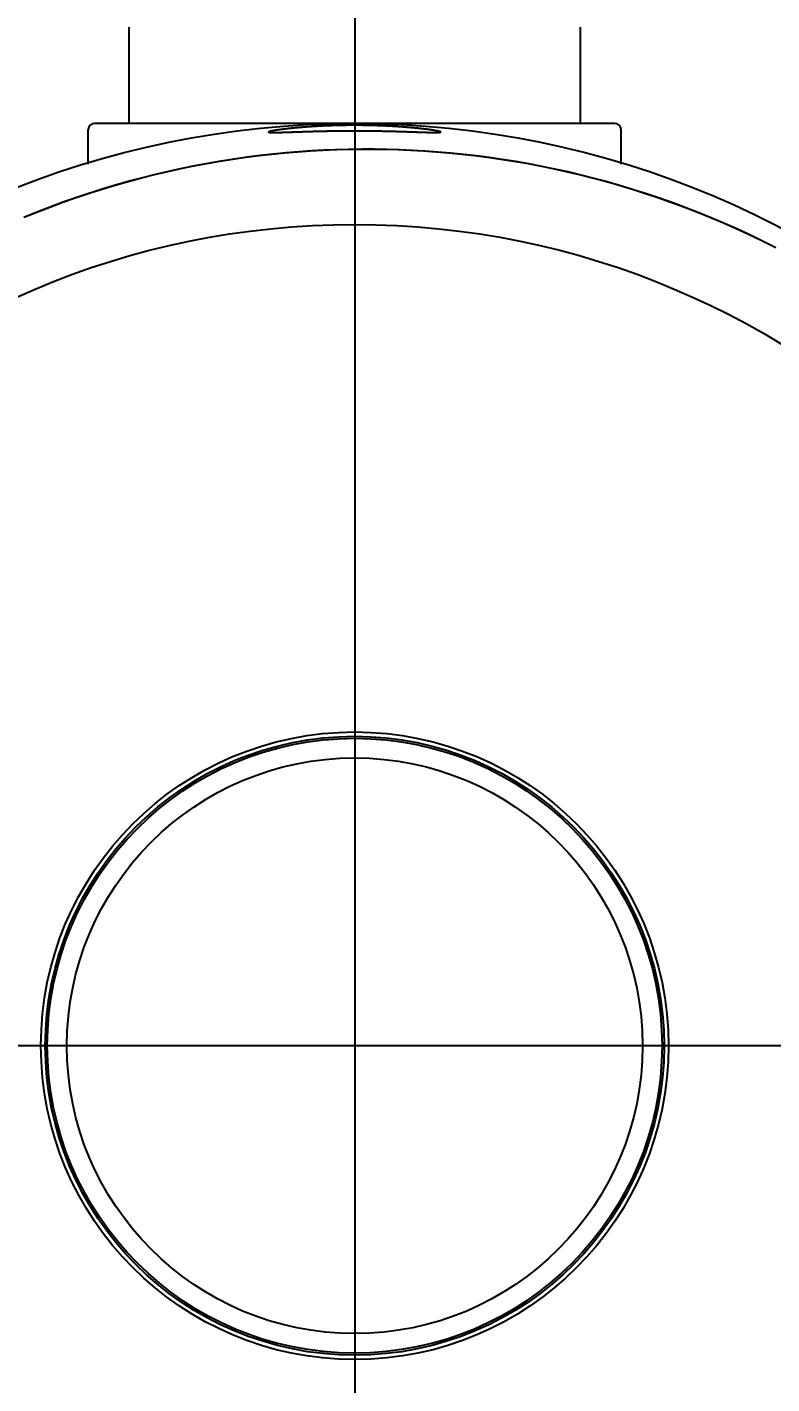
# Model space of a CAD drawing. Header units: millimetres. Extents: x 0 to 3800, y -67 to 2530.
# Drawn here: x 2326.4 to 2363.7, y 1580.2 to 1648.1 of the extents above; entities that cross this region are included whole.
import ezdxf
from ezdxf.lldxf.tags import DXFTag

# ---------------------------------------------------------------- set-up
doc = ezdxf.new("R2010")
doc.units = ezdxf.units.MM
for name, color, linetype in [('내부선 및 부속', 4, 'Continuous'), ('중심선', 1, 'DASHED'), ('치수선', 7, 'Continuous')]:
    doc.layers.add(name, color=color, linetype=linetype)
doc.styles.add('____', font='')
doc.styles.get('____').set_extended_font_data('굴림')
tags = doc.linetypes.add('DASHDOT', pattern=[70, 31, -13, 13, -13]).pattern_tags.tags
tags[10:11] = [DXFTag(74, 4), DXFTag(75, 0), DXFTag(340, '0'), DXFTag(46, 0.0), DXFTag(50, 0.0), DXFTag(44, 0.0), DXFTag(45, 0.0)]
tags[8:9] = [DXFTag(74, 4), DXFTag(75, 0), DXFTag(340, '0'), DXFTag(46, 0.0), DXFTag(50, 0.0), DXFTag(44, 0.0), DXFTag(45, 0.0)]
tags[6:7] = [DXFTag(74, 4), DXFTag(75, 0), DXFTag(340, '0'), DXFTag(46, 0.0), DXFTag(50, 0.0), DXFTag(44, 0.0), DXFTag(45, 0.0)]
tags[4:5] = [DXFTag(74, 4), DXFTag(75, 0), DXFTag(340, '0'), DXFTag(46, 0.0), DXFTag(50, 0.0), DXFTag(44, 0.0), DXFTag(45, 0.0)]
tags = doc.linetypes.add('DASHED', pattern=[25.72, 12.86, -12.86]).pattern_tags.tags
tags[6:7] = [DXFTag(74, 4), DXFTag(75, 0), DXFTag(340, '0'), DXFTag(46, 0.0), DXFTag(50, 0.0), DXFTag(44, 0.0), DXFTag(45, 0.0)]
tags[4:5] = [DXFTag(74, 4), DXFTag(75, 0), DXFTag(340, '0'), DXFTag(46, 0.0), DXFTag(50, 0.0), DXFTag(44, 0.0), DXFTag(45, 0.0)]
doc.dimstyles.new('MSADIM', dxfattribs={"dimtxt": 33, "dimasz": 17, "dimexe": 10, "dimexo": 7.5, "dimgap": 10, "dimtad": 0, "dimtih": 1, "dimtoh": 1, "dimdec": 0, "dimzin": 1, "dimdsep": 46, "dimtxsty": '____', "dimcen": 11.25, "dimadec": 0, "dimazin": 0, "dimtfac": 1, "dimtdec": 0, "dimtix": 1, "dimtmove": 0, "dimatfit": 3, "dimfxl": 1, "dimtolj": 1, "dimtzin": 1, "dimarcsym": 0})

# ---------------------------------------------------------------- blocks, each defined once
blk = doc.blocks.new('*D16')
at = {"layer": '치수선', "color": 0, "linetype": 'Continuous', "lineweight": -2, "transparency": 16777216}
for p, q in [((2247.801, 1789.629), (2247.801, 1877.568)), ((2927.801, 1604.629), (2927.801, 1877.568)), ((2264.801, 1867.568), (2550.521, 1867.568)), ((2910.801, 1867.568), (2625.082, 1867.568))]:
    blk.add_line(p, q, dxfattribs=at)
at = {"layer": '치수선', "color": 0, "linetype": 'Continuous', "transparency": 16777216}
for points in [[(2264.801, 1870.401), (2264.801, 1864.734), (2247.801, 1867.568)], [(2910.801, 1870.401), (2910.801, 1864.734), (2927.801, 1867.568)]]:
    blk.add_solid(points, dxfattribs=at)
at = {"layer": '치수선', "color": 0, "linetype": 'Continuous', "transparency": 16777216, "insert": (2587.801, 1867.568), "char_height": 25, "attachment_point": 5, "style": '____'}
blk.add_mtext('\\A1;680', dxfattribs=at)

msp = doc.modelspace()

# ---------------------------------------------------------------- linework, layer by layer
at = {"layer": '내부선 및 부속', "linetype": 'Continuous'}
for p, q in [((2331.509, 1643.324), (2331.509, 1648.149)), ((2354.093, 1648.149), (2354.093, 1643.324)), ((2355.838, 1643.324), (2329.764, 1643.324)), ((2329.456, 1641.278), (2329.456, 1643.016)), ((2356.146, 1641.278), (2356.146, 1643.016))]:
    msp.add_line(p, q, dxfattribs=at)
at = {"layer": '내부선 및 부속', "linetype": 'Continuous', "flags": 128}
for points in [[(2342.801, 1643.233), (2342.793, 1643.233), (2342.784, 1643.233), (2342.776, 1643.233), (2342.767, 1643.233), (2342.759, 1643.233), (2342.75, 1643.233), (2342.742, 1643.233), (2342.733, 1643.233), (2342.725, 1643.233), (2342.716, 1643.233), (2342.708, 1643.233), (2342.699, 1643.233), (2342.691, 1643.233), (2342.682, 1643.233), (2342.674, 1643.233), (2342.665, 1643.233), (2342.657, 1643.233), (2342.648, 1643.233), (2342.64, 1643.233), (2342.631, 1643.233), (2342.623, 1643.233), (2342.614, 1643.233), (2342.606, 1643.233), (2342.597, 1643.232), (2342.589, 1643.232), (2342.58, 1643.232), (2342.572, 1643.232), (2342.563, 1643.232), (2342.555, 1643.232), (2342.546, 1643.232), (2342.538, 1643.232), (2342.53, 1643.232), (2342.521, 1643.232), (2342.513, 1643.232), (2342.504, 1643.232), (2342.496, 1643.232), (2342.487, 1643.232), (2342.479, 1643.232), (2342.47, 1643.231), (2342.462, 1643.231), (2342.453, 1643.231), (2342.445, 1643.231), (2342.436, 1643.231), (2342.428, 1643.231), (2342.419, 1643.231), (2342.411, 1643.231), (2342.402, 1643.231), (2342.394, 1643.231), (2342.385, 1643.231), (2342.377, 1643.23), (2342.368, 1643.23), (2342.36, 1643.23), (2342.351, 1643.23), (2342.343, 1643.23), (2342.334, 1643.23), (2342.326, 1643.23), (2342.317, 1643.23), (2342.309, 1643.23), (2342.3, 1643.229), (2342.292, 1643.229), (2342.283, 1643.229), (2342.275, 1643.229), (2342.266, 1643.229), (2342.258, 1643.229), (2342.249, 1643.229), (2342.241, 1643.229), (2342.233, 1643.228), (2342.224, 1643.228), (2342.216, 1643.228), (2342.207, 1643.228), (2342.199, 1643.228), (2342.19, 1643.228), (2342.182, 1643.227), (2342.173, 1643.227), (2342.165, 1643.227), (2342.156, 1643.227), (2342.148, 1643.227), (2342.139, 1643.227), (2342.131, 1643.227), (2342.122, 1643.226), (2342.114, 1643.226), (2342.105, 1643.226), (2342.097, 1643.226), (2342.088, 1643.226), (2342.08, 1643.225), (2342.071, 1643.225), (2342.063, 1643.225), (2342.054, 1643.225), (2342.046, 1643.225), (2342.037, 1643.225), (2342.029, 1643.224), (2342.02, 1643.224), (2342.012, 1643.224), (2342.003, 1643.224), (2341.995, 1643.224), (2341.986, 1643.223), (2341.978, 1643.223), (2341.969, 1643.223), (2341.961, 1643.223), (2341.953, 1643.223), (2341.953, 1643.223), (2341.944, 1643.222), (2341.936, 1643.222), (2341.927, 1643.222), (2341.919, 1643.222), (2341.91, 1643.222), (2341.902, 1643.221), (2341.893, 1643.221), (2341.885, 1643.221), (2341.876, 1643.221), (2341.868, 1643.22), (2341.859, 1643.22), (2341.851, 1643.22), (2341.842, 1643.22), (2341.834, 1643.219), (2341.825, 1643.219), (2341.817, 1643.219), (2341.808, 1643.219), (2341.8, 1643.218), (2341.791, 1643.218), (2341.783, 1643.218), (2341.774, 1643.218), (2341.766, 1643.217), (2341.757, 1643.217), (2341.749, 1643.217), (2341.74, 1643.217), (2341.732, 1643.216), (2341.723, 1643.216), (2341.715, 1643.216), (2341.707, 1643.216), (2341.698, 1643.215), (2341.69, 1643.215), (2341.681, 1643.215), (2341.673, 1643.214), (2341.664, 1643.214), (2341.656, 1643.214), (2341.647, 1643.214), (2341.639, 1643.213), (2341.63, 1643.213), (2341.622, 1643.213), (2341.613, 1643.212), (2341.605, 1643.212), (2341.596, 1643.212), (2341.588, 1643.212), (2341.579, 1643.211), (2341.571, 1643.211), (2341.562, 1643.211), (2341.554, 1643.21), (2341.545, 1643.21), (2341.537, 1643.21), (2341.528, 1643.209), (2341.52, 1643.209), (2341.511, 1643.209), (2341.503, 1643.208), (2341.495, 1643.208), (2341.486, 1643.208), (2341.478, 1643.207), (2341.469, 1643.207), (2341.461, 1643.207), (2341.452, 1643.206), (2341.444, 1643.206), (2341.435, 1643.206), (2341.427, 1643.205), (2341.418, 1643.205), (2341.41, 1643.205), (2341.401, 1643.204), (2341.393, 1643.204), (2341.384, 1643.204), (2341.376, 1643.203), (2341.367, 1643.203), (2341.359, 1643.203), (2341.35, 1643.202), (2341.342, 1643.202), (2341.333, 1643.202), (2341.325, 1643.201), (2341.316, 1643.201), (2341.308, 1643.2), (2341.299, 1643.2), (2341.291, 1643.2), (2341.283, 1643.199), (2341.274, 1643.199), (2341.266, 1643.199), (2341.257, 1643.198), (2341.249, 1643.198), (2341.24, 1643.197), (2341.232, 1643.197), (2341.223, 1643.197), (2341.215, 1643.196), (2341.206, 1643.196), (2341.198, 1643.195), (2341.189, 1643.195), (2341.181, 1643.195), (2341.172, 1643.194), (2341.164, 1643.194), (2341.155, 1643.193), (2341.147, 1643.193), (2341.138, 1643.193), (2341.13, 1643.192), (2341.121, 1643.192), (2341.113, 1643.191), (2341.105, 1643.191), (2341.105, 1643.191), (2341.096, 1643.19), (2341.088, 1643.19), (2341.079, 1643.19), (2341.071, 1643.189), (2341.062, 1643.189), (2341.054, 1643.188), (2341.045, 1643.188), (2341.037, 1643.187), (2341.028, 1643.187), (2341.02, 1643.186), (2341.011, 1643.186), (2341.003, 1643.186), (2340.994, 1643.185), (2340.986, 1643.185), (2340.977, 1643.184), (2340.969, 1643.184), (2340.96, 1643.183), (2340.952, 1643.183), (2340.944, 1643.182), (2340.935, 1643.182), (2340.927, 1643.181), (2340.918, 1643.181), (2340.91, 1643.18), (2340.901, 1643.18), (2340.893, 1643.179), (2340.884, 1643.179), (2340.876, 1643.178), (2340.867, 1643.178), (2340.859, 1643.177), (2340.85, 1643.177), (2340.842, 1643.177), (2340.833, 1643.176), (2340.825, 1643.176), (2340.816, 1643.175), (2340.808, 1643.174), (2340.799, 1643.174), (2340.791, 1643.173), (2340.783, 1643.173), (2340.774, 1643.172), (2340.766, 1643.172), (2340.757, 1643.171), (2340.749, 1643.171), (2340.74, 1643.17), (2340.732, 1643.17), (2340.723, 1643.169), (2340.715, 1643.169), (2340.706, 1643.168), (2340.698, 1643.168), (2340.689, 1643.167), (2340.681, 1643.167), (2340.672, 1643.166), (2340.664, 1643.166), (2340.655, 1643.165), (2340.647, 1643.164), (2340.639, 1643.164), (2340.63, 1643.163), (2340.622, 1643.163), (2340.613, 1643.162), (2340.605, 1643.162), (2340.596, 1643.161), (2340.588, 1643.161), (2340.579, 1643.16), (2340.571, 1643.159), (2340.562, 1643.159), (2340.554, 1643.158), (2340.545, 1643.158), (2340.537, 1643.157), (2340.528, 1643.156), (2340.52, 1643.156), (2340.512, 1643.155), (2340.503, 1643.155), (2340.495, 1643.154), (2340.486, 1643.154), (2340.478, 1643.153), (2340.469, 1643.152), (2340.461, 1643.152), (2340.452, 1643.151), (2340.444, 1643.151), (2340.435, 1643.15), (2340.427, 1643.149), (2340.418, 1643.149), (2340.41, 1643.148), (2340.402, 1643.147), (2340.393, 1643.147), (2340.385, 1643.146), (2340.376, 1643.146), (2340.368, 1643.145), (2340.359, 1643.144), (2340.351, 1643.144), (2340.342, 1643.143), (2340.334, 1643.142), (2340.325, 1643.142), (2340.317, 1643.141), (2340.308, 1643.14), (2340.3, 1643.14), (2340.292, 1643.139), (2340.283, 1643.139), (2340.275, 1643.138), (2340.266, 1643.137), (2340.258, 1643.137), (2340.258, 1643.137), (2340.249, 1643.136), (2340.241, 1643.135), (2340.232, 1643.135), (2340.224, 1643.134), (2340.215, 1643.133), (2340.207, 1643.133), (2340.198, 1643.132), (2340.19, 1643.131), (2340.182, 1643.13), (2340.173, 1643.13), (2340.165, 1643.129), (2340.156, 1643.128), (2340.148, 1643.128), (2340.139, 1643.127), (2340.131, 1643.126), (2340.122, 1643.126), (2340.114, 1643.125), (2340.105, 1643.124), (2340.097, 1643.123), (2340.088, 1643.123), (2340.08, 1643.122), (2340.072, 1643.121), (2340.063, 1643.121), (2340.055, 1643.12), (2340.046, 1643.119), (2340.038, 1643.118), (2340.029, 1643.118), (2340.021, 1643.117), (2340.012, 1643.116), (2340.004, 1643.115), (2339.995, 1643.115), (2339.987, 1643.114), (2339.979, 1643.113), (2339.97, 1643.112), (2339.962, 1643.112), (2339.953, 1643.111), (2339.945, 1643.11), (2339.936, 1643.109), (2339.928, 1643.109), (2339.919, 1643.108), (2339.911, 1643.107), (2339.903, 1643.106), (2339.894, 1643.106), (2339.886, 1643.105), (2339.877, 1643.104), (2339.869, 1643.103), (2339.86, 1643.102), (2339.852, 1643.102), (2339.843, 1643.101), (2339.835, 1643.1), (2339.826, 1643.099), (2339.818, 1643.098), (2339.81, 1643.098), (2339.801, 1643.097), (2339.793, 1643.096), (2339.784, 1643.095), (2339.776, 1643.094), (2339.767, 1643.094), (2339.759, 1643.093), (2339.75, 1643.092), (2339.742, 1643.091), (2339.734, 1643.09), (2339.725, 1643.089), (2339.717, 1643.089), (2339.708, 1643.088), (2339.7, 1643.087), (2339.691, 1643.086), (2339.683, 1643.085), (2339.674, 1643.084), (2339.666, 1643.083), (2339.658, 1643.083), (2339.649, 1643.082), (2339.641, 1643.081), (2339.632, 1643.08), (2339.624, 1643.079), (2339.615, 1643.078), (2339.607, 1643.077), (2339.598, 1643.076), (2339.59, 1643.076), (2339.582, 1643.075), (2339.573, 1643.074), (2339.565, 1643.073), (2339.556, 1643.072), (2339.548, 1643.071), (2339.539, 1643.07), (2339.531, 1643.069), (2339.523, 1643.068), (2339.514, 1643.067), (2339.506, 1643.067), (2339.497, 1643.066), (2339.489, 1643.065), (2339.48, 1643.064), (2339.472, 1643.063), (2339.463, 1643.062), (2339.455, 1643.061), (2339.447, 1643.06), (2339.438, 1643.059), (2339.43, 1643.058), (2339.421, 1643.057), (2339.413, 1643.056), (2339.413, 1643.056), (2339.404, 1643.055), (2339.396, 1643.054), (2339.388, 1643.053), (2339.379, 1643.052), (2339.371, 1643.051), (2339.362, 1643.05), (2339.354, 1643.049), (2339.345, 1643.048), (2339.337, 1643.047), (2339.329, 1643.046), (2339.32, 1643.045), (2339.312, 1643.044), (2339.303, 1643.043), (2339.295, 1643.042), (2339.286, 1643.041), (2339.278, 1643.04), (2339.27, 1643.039), (2339.261, 1643.038), (2339.253, 1643.037), (2339.244, 1643.036), (2339.236, 1643.035), (2339.228, 1643.034), (2339.219, 1643.033), (2339.211, 1643.032), (2339.202, 1643.031), (2339.194, 1643.03), (2339.185, 1643.029), (2339.177, 1643.028), (2339.169, 1643.027), (2339.16, 1643.026), (2339.152, 1643.024), (2339.143, 1643.023), (2339.135, 1643.022), (2339.127, 1643.021), (2339.118, 1643.02), (2339.11, 1643.019), (2339.101, 1643.018), (2339.093, 1643.017), (2339.084, 1643.016), (2339.076, 1643.014), (2339.068, 1643.013), (2339.059, 1643.012), (2339.051, 1643.011), (2339.042, 1643.01), (2339.034, 1643.009), (2339.026, 1643.007), (2339.017, 1643.006), (2339.009, 1643.005), (2339, 1643.004), (2338.992, 1643.003), (2338.984, 1643.001), (2338.975, 1643), (2338.967, 1642.999), (2338.958, 1642.998), (2338.95, 1642.997), (2338.942, 1642.995), (2338.933, 1642.994), (2338.925, 1642.993), (2338.916, 1642.992), (2338.908, 1642.99), (2338.9, 1642.989), (2338.891, 1642.988), (2338.883, 1642.986), (2338.875, 1642.985), (2338.866, 1642.984), (2338.858, 1642.983), (2338.849, 1642.981), (2338.841, 1642.98), (2338.833, 1642.979), (2338.824, 1642.977), (2338.816, 1642.976), (2338.807, 1642.974), (2338.799, 1642.973), (2338.791, 1642.972), (2338.782, 1642.97), (2338.774, 1642.969), (2338.766, 1642.967), (2338.757, 1642.966), (2338.749, 1642.964), (2338.74, 1642.963), (2338.732, 1642.961), (2338.724, 1642.96), (2338.715, 1642.958), (2338.707, 1642.957), (2338.699, 1642.955), (2338.69, 1642.954), (2338.682, 1642.952), (2338.674, 1642.951), (2338.665, 1642.949), (2338.657, 1642.947), (2338.649, 1642.946), (2338.641, 1642.944), (2338.632, 1642.942), (2338.624, 1642.94), (2338.616, 1642.939), (2338.608, 1642.937), (2338.599, 1642.935), (2338.591, 1642.933), (2338.583, 1642.931), (2338.574, 1642.929), (2338.574, 1642.929), (2338.566, 1642.927), (2338.558, 1642.925), (2338.549, 1642.922), (2338.541, 1642.92), (2338.533, 1642.917), (2338.525, 1642.915), (2338.517, 1642.912), (2338.509, 1642.909), (2338.502, 1642.906), (2338.494, 1642.901), (2338.49, 1642.894), (2338.49, 1642.894)], [(2347.113, 1642.894), (2347.108, 1642.901), (2347.1, 1642.906), (2347.093, 1642.909), (2347.085, 1642.912), (2347.077, 1642.915), (2347.069, 1642.917), (2347.061, 1642.92), (2347.053, 1642.922), (2347.044, 1642.925), (2347.036, 1642.927), (2347.028, 1642.929), (2347.019, 1642.931), (2347.011, 1642.933), (2347.003, 1642.935), (2346.995, 1642.937), (2346.986, 1642.939), (2346.978, 1642.94), (2346.97, 1642.942), (2346.961, 1642.944), (2346.953, 1642.946), (2346.945, 1642.947), (2346.937, 1642.949), (2346.928, 1642.951), (2346.92, 1642.952), (2346.912, 1642.954), (2346.903, 1642.955), (2346.895, 1642.957), (2346.887, 1642.958), (2346.878, 1642.96), (2346.87, 1642.961), (2346.862, 1642.963), (2346.853, 1642.964), (2346.845, 1642.966), (2346.837, 1642.967), (2346.828, 1642.969), (2346.82, 1642.97), (2346.811, 1642.972), (2346.803, 1642.973), (2346.795, 1642.974), (2346.786, 1642.976), (2346.778, 1642.977), (2346.77, 1642.979), (2346.761, 1642.98), (2346.753, 1642.981), (2346.744, 1642.983), (2346.736, 1642.984), (2346.728, 1642.985), (2346.719, 1642.986), (2346.711, 1642.988), (2346.702, 1642.989), (2346.694, 1642.99), (2346.686, 1642.992), (2346.677, 1642.993), (2346.669, 1642.994), (2346.66, 1642.995), (2346.652, 1642.997), (2346.644, 1642.998), (2346.635, 1642.999), (2346.627, 1643), (2346.619, 1643.001), (2346.61, 1643.003), (2346.602, 1643.004), (2346.593, 1643.005), (2346.585, 1643.006), (2346.577, 1643.007), (2346.568, 1643.009), (2346.56, 1643.01), (2346.551, 1643.011), (2346.543, 1643.012), (2346.534, 1643.013), (2346.526, 1643.014), (2346.518, 1643.016), (2346.509, 1643.017), (2346.501, 1643.018), (2346.492, 1643.019), (2346.484, 1643.02), (2346.476, 1643.021), (2346.467, 1643.022), (2346.459, 1643.023), (2346.45, 1643.024), (2346.442, 1643.026), (2346.434, 1643.027), (2346.425, 1643.028), (2346.417, 1643.029), (2346.408, 1643.03), (2346.4, 1643.031), (2346.391, 1643.032), (2346.383, 1643.033), (2346.375, 1643.034), (2346.366, 1643.035), (2346.358, 1643.036), (2346.349, 1643.037), (2346.341, 1643.038), (2346.332, 1643.039), (2346.324, 1643.04), (2346.316, 1643.041), (2346.307, 1643.042), (2346.299, 1643.043), (2346.29, 1643.044), (2346.282, 1643.045), (2346.282, 1643.045), (2346.273, 1643.046), (2346.265, 1643.047), (2346.257, 1643.048), (2346.248, 1643.049), (2346.24, 1643.05), (2346.231, 1643.051), (2346.223, 1643.052), (2346.215, 1643.053), (2346.206, 1643.054), (2346.198, 1643.055), (2346.189, 1643.056), (2346.181, 1643.057), (2346.172, 1643.058), (2346.164, 1643.059), (2346.155, 1643.06), (2346.147, 1643.061), (2346.139, 1643.062), (2346.13, 1643.063), (2346.122, 1643.064), (2346.113, 1643.065), (2346.105, 1643.066), (2346.096, 1643.067), (2346.088, 1643.067), (2346.08, 1643.068), (2346.071, 1643.069), (2346.063, 1643.07), (2346.054, 1643.071), (2346.046, 1643.072), (2346.037, 1643.073), (2346.029, 1643.074), (2346.021, 1643.075), (2346.012, 1643.076), (2346.004, 1643.076), (2345.995, 1643.077), (2345.987, 1643.078), (2345.978, 1643.079), (2345.97, 1643.08), (2345.961, 1643.081), (2345.953, 1643.082), (2345.945, 1643.083), (2345.936, 1643.083), (2345.928, 1643.084), (2345.919, 1643.085), (2345.911, 1643.086), (2345.902, 1643.087), (2345.894, 1643.088), (2345.885, 1643.089), (2345.877, 1643.089), (2345.869, 1643.09), (2345.86, 1643.091), (2345.852, 1643.092), (2345.843, 1643.093), (2345.835, 1643.094), (2345.826, 1643.094), (2345.818, 1643.095), (2345.809, 1643.096), (2345.801, 1643.097), (2345.793, 1643.098), (2345.784, 1643.098), (2345.776, 1643.099), (2345.767, 1643.1), (2345.759, 1643.101), (2345.75, 1643.102), (2345.742, 1643.102), (2345.733, 1643.103), (2345.725, 1643.104), (2345.716, 1643.105), (2345.708, 1643.106), (2345.7, 1643.106), (2345.691, 1643.107), (2345.683, 1643.108), (2345.674, 1643.109), (2345.666, 1643.109), (2345.657, 1643.11), (2345.649, 1643.111), (2345.64, 1643.112), (2345.632, 1643.112), (2345.624, 1643.113), (2345.615, 1643.114), (2345.607, 1643.115), (2345.598, 1643.115), (2345.59, 1643.116), (2345.581, 1643.117), (2345.573, 1643.118), (2345.564, 1643.118), (2345.556, 1643.119), (2345.547, 1643.12), (2345.539, 1643.121), (2345.531, 1643.121), (2345.522, 1643.122), (2345.514, 1643.123), (2345.505, 1643.123), (2345.497, 1643.124), (2345.488, 1643.125), (2345.48, 1643.126), (2345.471, 1643.126), (2345.463, 1643.127), (2345.454, 1643.128), (2345.446, 1643.128), (2345.438, 1643.129), (2345.438, 1643.129), (2345.429, 1643.13), (2345.421, 1643.13), (2345.412, 1643.131), (2345.404, 1643.132), (2345.395, 1643.133), (2345.387, 1643.133), (2345.378, 1643.134), (2345.37, 1643.135), (2345.361, 1643.135), (2345.353, 1643.136), (2345.344, 1643.137), (2345.336, 1643.137), (2345.328, 1643.138), (2345.319, 1643.139), (2345.311, 1643.139), (2345.302, 1643.14), (2345.294, 1643.14), (2345.285, 1643.141), (2345.277, 1643.142), (2345.268, 1643.142), (2345.26, 1643.143), (2345.251, 1643.144), (2345.243, 1643.144), (2345.234, 1643.145), (2345.226, 1643.146), (2345.218, 1643.146), (2345.209, 1643.147), (2345.201, 1643.147), (2345.192, 1643.148), (2345.184, 1643.149), (2345.175, 1643.149), (2345.167, 1643.15), (2345.158, 1643.151), (2345.15, 1643.151), (2345.141, 1643.152), (2345.133, 1643.152), (2345.124, 1643.153), (2345.116, 1643.154), (2345.107, 1643.154), (2345.099, 1643.155), (2345.091, 1643.155), (2345.082, 1643.156), (2345.074, 1643.157), (2345.065, 1643.157), (2345.057, 1643.158), (2345.048, 1643.158), (2345.04, 1643.159), (2345.031, 1643.159), (2345.023, 1643.16), (2345.014, 1643.161), (2345.006, 1643.161), (2344.997, 1643.162), (2344.989, 1643.162), (2344.98, 1643.163), (2344.972, 1643.163), (2344.964, 1643.164), (2344.955, 1643.164), (2344.947, 1643.165), (2344.938, 1643.166), (2344.93, 1643.166), (2344.921, 1643.167), (2344.913, 1643.167), (2344.904, 1643.168), (2344.896, 1643.168), (2344.887, 1643.169), (2344.879, 1643.169), (2344.87, 1643.17), (2344.862, 1643.17), (2344.853, 1643.171), (2344.845, 1643.171), (2344.837, 1643.172), (2344.828, 1643.172), (2344.82, 1643.173), (2344.811, 1643.173), (2344.803, 1643.174), (2344.794, 1643.174), (2344.786, 1643.175), (2344.777, 1643.176), (2344.769, 1643.176), (2344.76, 1643.177), (2344.752, 1643.177), (2344.743, 1643.177), (2344.735, 1643.178), (2344.726, 1643.178), (2344.718, 1643.179), (2344.709, 1643.179), (2344.701, 1643.18), (2344.693, 1643.18), (2344.684, 1643.181), (2344.676, 1643.181), (2344.667, 1643.182), (2344.659, 1643.182), (2344.65, 1643.183), (2344.642, 1643.183), (2344.633, 1643.184), (2344.625, 1643.184), (2344.616, 1643.185), (2344.608, 1643.185), (2344.599, 1643.186), (2344.591, 1643.186), (2344.591, 1643.186), (2344.582, 1643.186), (2344.574, 1643.187), (2344.565, 1643.187), (2344.557, 1643.188), (2344.548, 1643.188), (2344.54, 1643.189), (2344.532, 1643.189), (2344.523, 1643.19), (2344.515, 1643.19), (2344.506, 1643.19), (2344.498, 1643.191), (2344.489, 1643.191), (2344.481, 1643.192), (2344.472, 1643.192), (2344.464, 1643.193), (2344.455, 1643.193), (2344.447, 1643.193), (2344.438, 1643.194), (2344.43, 1643.194), (2344.421, 1643.195), (2344.413, 1643.195), (2344.404, 1643.195), (2344.396, 1643.196), (2344.387, 1643.196), (2344.379, 1643.197), (2344.37, 1643.197), (2344.362, 1643.197), (2344.354, 1643.198), (2344.345, 1643.198), (2344.337, 1643.199), (2344.328, 1643.199), (2344.32, 1643.199), (2344.311, 1643.2), (2344.303, 1643.2), (2344.294, 1643.2), (2344.286, 1643.201), (2344.277, 1643.201), (2344.269, 1643.202), (2344.26, 1643.202), (2344.252, 1643.202), (2344.243, 1643.203), (2344.235, 1643.203), (2344.226, 1643.203), (2344.218, 1643.204), (2344.209, 1643.204), (2344.201, 1643.204), (2344.192, 1643.205), (2344.184, 1643.205), (2344.175, 1643.205), (2344.167, 1643.206), (2344.159, 1643.206), (2344.15, 1643.206), (2344.142, 1643.207), (2344.133, 1643.207), (2344.125, 1643.207), (2344.116, 1643.208), (2344.108, 1643.208), (2344.099, 1643.208), (2344.091, 1643.209), (2344.082, 1643.209), (2344.074, 1643.209), (2344.065, 1643.21), (2344.057, 1643.21), (2344.048, 1643.21), (2344.04, 1643.211), (2344.031, 1643.211), (2344.023, 1643.211), (2344.014, 1643.212), (2344.006, 1643.212), (2343.997, 1643.212), (2343.989, 1643.212), (2343.98, 1643.213), (2343.972, 1643.213), (2343.963, 1643.213), (2343.955, 1643.214), (2343.946, 1643.214), (2343.938, 1643.214), (2343.93, 1643.214), (2343.921, 1643.215), (2343.913, 1643.215), (2343.904, 1643.215), (2343.896, 1643.216), (2343.887, 1643.216), (2343.879, 1643.216), (2343.87, 1643.216), (2343.862, 1643.217), (2343.853, 1643.217), (2343.845, 1643.217), (2343.836, 1643.217), (2343.828, 1643.218), (2343.819, 1643.218), (2343.811, 1643.218), (2343.802, 1643.218), (2343.794, 1643.219), (2343.785, 1643.219), (2343.777, 1643.219), (2343.768, 1643.219), (2343.76, 1643.22), (2343.751, 1643.22), (2343.743, 1643.22), (2343.743, 1643.22), (2343.734, 1643.22), (2343.726, 1643.221), (2343.717, 1643.221), (2343.709, 1643.221), (2343.701, 1643.221), (2343.692, 1643.222), (2343.684, 1643.222), (2343.675, 1643.222), (2343.667, 1643.222), (2343.658, 1643.222), (2343.65, 1643.223), (2343.641, 1643.223), (2343.633, 1643.223), (2343.624, 1643.223), (2343.616, 1643.223), (2343.607, 1643.224), (2343.599, 1643.224), (2343.59, 1643.224), (2343.582, 1643.224), (2343.573, 1643.224), (2343.565, 1643.225), (2343.556, 1643.225), (2343.548, 1643.225), (2343.539, 1643.225), (2343.531, 1643.225), (2343.522, 1643.225), (2343.514, 1643.226), (2343.505, 1643.226), (2343.497, 1643.226), (2343.488, 1643.226), (2343.48, 1643.226), (2343.471, 1643.227), (2343.463, 1643.227), (2343.454, 1643.227), (2343.446, 1643.227), (2343.437, 1643.227), (2343.429, 1643.227), (2343.421, 1643.227), (2343.412, 1643.228), (2343.404, 1643.228), (2343.395, 1643.228), (2343.387, 1643.228), (2343.378, 1643.228), (2343.37, 1643.228), (2343.361, 1643.229), (2343.353, 1643.229), (2343.344, 1643.229), (2343.336, 1643.229), (2343.327, 1643.229), (2343.319, 1643.229), (2343.31, 1643.229), (2343.302, 1643.229), (2343.293, 1643.23), (2343.285, 1643.23), (2343.276, 1643.23), (2343.268, 1643.23), (2343.259, 1643.23), (2343.251, 1643.23), (2343.242, 1643.23), (2343.234, 1643.23), (2343.225, 1643.23), (2343.217, 1643.231), (2343.208, 1643.231), (2343.2, 1643.231), (2343.191, 1643.231), (2343.183, 1643.231), (2343.174, 1643.231), (2343.166, 1643.231), (2343.157, 1643.231), (2343.149, 1643.231), (2343.141, 1643.231), (2343.132, 1643.231), (2343.124, 1643.232), (2343.115, 1643.232), (2343.107, 1643.232), (2343.098, 1643.232), (2343.09, 1643.232), (2343.081, 1643.232), (2343.073, 1643.232), (2343.064, 1643.232), (2343.056, 1643.232), (2343.047, 1643.232), (2343.039, 1643.232), (2343.03, 1643.232), (2343.022, 1643.232), (2343.013, 1643.232), (2343.005, 1643.232), (2342.996, 1643.233), (2342.988, 1643.233), (2342.979, 1643.233), (2342.971, 1643.233), (2342.962, 1643.233), (2342.954, 1643.233), (2342.945, 1643.233), (2342.937, 1643.233), (2342.928, 1643.233), (2342.92, 1643.233), (2342.911, 1643.233), (2342.903, 1643.233), (2342.894, 1643.233), (2342.894, 1643.233), (2342.886, 1643.233), (2342.877, 1643.233), (2342.869, 1643.233), (2342.86, 1643.233), (2342.852, 1643.233), (2342.843, 1643.233), (2342.835, 1643.233), (2342.827, 1643.233), (2342.818, 1643.233), (2342.81, 1643.233), (2342.801, 1643.233), (2342.801, 1643.233)], [(2338.49, 1642.894), (2338.495, 1642.888), (2338.503, 1642.884), (2338.511, 1642.882), (2338.519, 1642.881), (2338.528, 1642.88), (2338.536, 1642.878), (2338.544, 1642.877), (2338.553, 1642.877), (2338.561, 1642.876), (2338.57, 1642.875), (2338.578, 1642.875), (2338.587, 1642.874), (2338.595, 1642.874), (2338.604, 1642.873), (2338.612, 1642.873), (2338.621, 1642.873), (2338.629, 1642.872), (2338.638, 1642.872), (2338.646, 1642.872), (2338.654, 1642.872), (2338.663, 1642.871), (2338.671, 1642.871), (2338.68, 1642.871), (2338.688, 1642.871), (2338.696, 1642.871), (2338.705, 1642.871), (2338.713, 1642.871), (2338.722, 1642.871), (2338.73, 1642.871), (2338.739, 1642.871), (2338.747, 1642.871), (2338.756, 1642.871), (2338.764, 1642.871), (2338.772, 1642.871), (2338.781, 1642.871), (2338.789, 1642.871), (2338.798, 1642.871), (2338.806, 1642.871), (2338.815, 1642.871), (2338.823, 1642.871), (2338.832, 1642.871), (2338.84, 1642.872), (2338.849, 1642.872), (2338.857, 1642.872), (2338.865, 1642.872), (2338.874, 1642.872), (2338.882, 1642.872), (2338.891, 1642.872), (2338.899, 1642.872), (2338.908, 1642.873), (2338.916, 1642.873), (2338.925, 1642.873), (2338.933, 1642.873), (2338.941, 1642.873), (2338.95, 1642.873), (2338.958, 1642.874), (2338.967, 1642.874), (2338.975, 1642.874), (2338.984, 1642.874), (2338.992, 1642.874), (2339.001, 1642.875), (2339.009, 1642.875), (2339.017, 1642.875), (2339.026, 1642.875), (2339.034, 1642.875), (2339.043, 1642.876), (2339.051, 1642.876), (2339.06, 1642.876), (2339.068, 1642.876), (2339.077, 1642.877), (2339.085, 1642.877), (2339.093, 1642.877), (2339.102, 1642.877), (2339.11, 1642.877), (2339.119, 1642.878), (2339.127, 1642.878), (2339.136, 1642.878), (2339.144, 1642.878), (2339.153, 1642.879), (2339.161, 1642.879), (2339.169, 1642.879), (2339.178, 1642.879), (2339.186, 1642.88), (2339.195, 1642.88), (2339.203, 1642.88), (2339.212, 1642.88), (2339.22, 1642.881), (2339.229, 1642.881), (2339.237, 1642.881), (2339.245, 1642.882), (2339.254, 1642.882), (2339.262, 1642.882), (2339.271, 1642.882), (2339.279, 1642.883), (2339.288, 1642.883), (2339.296, 1642.883), (2339.305, 1642.883), (2339.313, 1642.884), (2339.321, 1642.884), (2339.33, 1642.884), (2339.33, 1642.884), (2339.338, 1642.884), (2339.347, 1642.885), (2339.355, 1642.885), (2339.364, 1642.885), (2339.372, 1642.886), (2339.381, 1642.886), (2339.389, 1642.886), (2339.397, 1642.886), (2339.406, 1642.887), (2339.414, 1642.887), (2339.423, 1642.887), (2339.431, 1642.888), (2339.44, 1642.888), (2339.448, 1642.888), (2339.457, 1642.888), (2339.465, 1642.889), (2339.473, 1642.889), (2339.482, 1642.889), (2339.49, 1642.89), (2339.499, 1642.89), (2339.507, 1642.89), (2339.516, 1642.89), (2339.524, 1642.891), (2339.533, 1642.891), (2339.541, 1642.891), (2339.549, 1642.892), (2339.558, 1642.892), (2339.566, 1642.892), (2339.575, 1642.893), (2339.583, 1642.893), (2339.592, 1642.893), (2339.6, 1642.893), (2339.609, 1642.894), (2339.617, 1642.894), (2339.625, 1642.894), (2339.634, 1642.895), (2339.642, 1642.895), (2339.651, 1642.895), (2339.659, 1642.895), (2339.668, 1642.896), (2339.676, 1642.896), (2339.685, 1642.896), (2339.693, 1642.897), (2339.701, 1642.897), (2339.71, 1642.897), (2339.718, 1642.898), (2339.727, 1642.898), (2339.735, 1642.898), (2339.744, 1642.898), (2339.752, 1642.899), (2339.761, 1642.899), (2339.769, 1642.899), (2339.777, 1642.9), (2339.786, 1642.9), (2339.794, 1642.9), (2339.803, 1642.9), (2339.811, 1642.901), (2339.82, 1642.901), (2339.828, 1642.901), (2339.837, 1642.902), (2339.845, 1642.902), (2339.853, 1642.902), (2339.862, 1642.903), (2339.87, 1642.903), (2339.879, 1642.903), (2339.887, 1642.903), (2339.896, 1642.904), (2339.904, 1642.904), (2339.913, 1642.904), (2339.921, 1642.905), (2339.929, 1642.905), (2339.938, 1642.905), (2339.946, 1642.905), (2339.955, 1642.906), (2339.963, 1642.906), (2339.972, 1642.906), (2339.98, 1642.907), (2339.988, 1642.907), (2339.997, 1642.907), (2340.005, 1642.907), (2340.014, 1642.908), (2340.022, 1642.908), (2340.031, 1642.908), (2340.039, 1642.909), (2340.048, 1642.909), (2340.056, 1642.909), (2340.064, 1642.909), (2340.073, 1642.91), (2340.081, 1642.91), (2340.09, 1642.91), (2340.098, 1642.911), (2340.107, 1642.911), (2340.115, 1642.911), (2340.124, 1642.911), (2340.132, 1642.912), (2340.14, 1642.912), (2340.149, 1642.912), (2340.157, 1642.913), (2340.166, 1642.913), (2340.174, 1642.913), (2340.174, 1642.913), (2340.183, 1642.913), (2340.191, 1642.914), (2340.2, 1642.914), (2340.208, 1642.914), (2340.216, 1642.915), (2340.225, 1642.915), (2340.233, 1642.915), (2340.242, 1642.915), (2340.25, 1642.916), (2340.259, 1642.916), (2340.267, 1642.916), (2340.276, 1642.916), (2340.284, 1642.917), (2340.292, 1642.917), (2340.301, 1642.917), (2340.309, 1642.918), (2340.318, 1642.918), (2340.326, 1642.918), (2340.335, 1642.918), (2340.343, 1642.919), (2340.352, 1642.919), (2340.36, 1642.919), (2340.368, 1642.919), (2340.377, 1642.92), (2340.385, 1642.92), (2340.394, 1642.92), (2340.402, 1642.92), (2340.411, 1642.921), (2340.419, 1642.921), (2340.428, 1642.921), (2340.436, 1642.922), (2340.444, 1642.922), (2340.453, 1642.922), (2340.461, 1642.922), (2340.47, 1642.923), (2340.478, 1642.923), (2340.487, 1642.923), (2340.495, 1642.923), (2340.504, 1642.924), (2340.512, 1642.924), (2340.52, 1642.924), (2340.529, 1642.924), (2340.537, 1642.925), (2340.546, 1642.925), (2340.554, 1642.925), (2340.563, 1642.925), (2340.571, 1642.926), (2340.58, 1642.926), (2340.588, 1642.926), (2340.596, 1642.926), (2340.605, 1642.927), (2340.613, 1642.927), (2340.622, 1642.927), (2340.63, 1642.927), (2340.639, 1642.928), (2340.647, 1642.928), (2340.656, 1642.928), (2340.664, 1642.928), (2340.672, 1642.929), (2340.681, 1642.929), (2340.689, 1642.929), (2340.698, 1642.929), (2340.706, 1642.929), (2340.715, 1642.93), (2340.723, 1642.93), (2340.732, 1642.93), (2340.74, 1642.93), (2340.748, 1642.931), (2340.757, 1642.931), (2340.765, 1642.931), (2340.774, 1642.931), (2340.782, 1642.932), (2340.791, 1642.932), (2340.799, 1642.932), (2340.808, 1642.932), (2340.816, 1642.933), (2340.824, 1642.933), (2340.833, 1642.933), (2340.841, 1642.933), (2340.85, 1642.933), (2340.858, 1642.934), (2340.867, 1642.934), (2340.875, 1642.934), (2340.884, 1642.934), (2340.892, 1642.935), (2340.9, 1642.935), (2340.909, 1642.935), (2340.917, 1642.935), (2340.926, 1642.935), (2340.934, 1642.936), (2340.943, 1642.936), (2340.951, 1642.936), (2340.96, 1642.936), (2340.968, 1642.936), (2340.976, 1642.937), (2340.985, 1642.937), (2340.993, 1642.937), (2341.002, 1642.937), (2341.01, 1642.938), (2341.019, 1642.938), (2341.019, 1642.938), (2341.027, 1642.938), (2341.036, 1642.938), (2341.044, 1642.938), (2341.052, 1642.939), (2341.061, 1642.939), (2341.069, 1642.939), (2341.078, 1642.939), (2341.086, 1642.939), (2341.095, 1642.94), (2341.103, 1642.94), (2341.112, 1642.94), (2341.12, 1642.94), (2341.128, 1642.94), (2341.137, 1642.941), (2341.145, 1642.941), (2341.154, 1642.941), (2341.162, 1642.941), (2341.171, 1642.941), (2341.179, 1642.942), (2341.188, 1642.942), (2341.196, 1642.942), (2341.205, 1642.942), (2341.213, 1642.942), (2341.221, 1642.942), (2341.23, 1642.943), (2341.238, 1642.943), (2341.247, 1642.943), (2341.255, 1642.943), (2341.264, 1642.943), (2341.272, 1642.944), (2341.281, 1642.944), (2341.289, 1642.944), (2341.297, 1642.944), (2341.306, 1642.944), (2341.314, 1642.944), (2341.323, 1642.945), (2341.331, 1642.945), (2341.34, 1642.945), (2341.348, 1642.945), (2341.357, 1642.945), (2341.365, 1642.945), (2341.373, 1642.946), (2341.382, 1642.946), (2341.39, 1642.946), (2341.399, 1642.946), (2341.407, 1642.946), (2341.416, 1642.946), (2341.424, 1642.947), (2341.433, 1642.947), (2341.441, 1642.947), (2341.449, 1642.947), (2341.458, 1642.947), (2341.466, 1642.947), (2341.475, 1642.948), (2341.483, 1642.948), (2341.492, 1642.948), (2341.5, 1642.948), (2341.509, 1642.948), (2341.517, 1642.948), (2341.525, 1642.949), (2341.534, 1642.949), (2341.542, 1642.949), (2341.551, 1642.949), (2341.559, 1642.949), (2341.568, 1642.949), (2341.576, 1642.949), (2341.585, 1642.95), (2341.593, 1642.95), (2341.601, 1642.95), (2341.61, 1642.95), (2341.618, 1642.95), (2341.627, 1642.95), (2341.635, 1642.95), (2341.644, 1642.951), (2341.652, 1642.951), (2341.661, 1642.951), (2341.669, 1642.951), (2341.678, 1642.951), (2341.686, 1642.951), (2341.694, 1642.951), (2341.703, 1642.952), (2341.711, 1642.952), (2341.72, 1642.952), (2341.728, 1642.952), (2341.737, 1642.952), (2341.745, 1642.952), (2341.754, 1642.952), (2341.762, 1642.952), (2341.77, 1642.953), (2341.779, 1642.953), (2341.787, 1642.953), (2341.796, 1642.953), (2341.804, 1642.953), (2341.813, 1642.953), (2341.821, 1642.953), (2341.83, 1642.953), (2341.838, 1642.954), (2341.846, 1642.954), (2341.855, 1642.954), (2341.863, 1642.954), (2341.863, 1642.954), (2341.872, 1642.954), (2341.88, 1642.954), (2341.889, 1642.954), (2341.897, 1642.954), (2341.906, 1642.954), (2341.914, 1642.955), (2341.922, 1642.955), (2341.931, 1642.955), (2341.939, 1642.955), (2341.948, 1642.955), (2341.956, 1642.955), (2341.965, 1642.955), (2341.973, 1642.955), (2341.982, 1642.955), (2341.99, 1642.955), (2341.999, 1642.956), (2342.007, 1642.956), (2342.015, 1642.956), (2342.024, 1642.956), (2342.032, 1642.956), (2342.041, 1642.956), (2342.049, 1642.956), (2342.058, 1642.956), (2342.066, 1642.956), (2342.075, 1642.956), (2342.083, 1642.956), (2342.091, 1642.957), (2342.1, 1642.957), (2342.108, 1642.957), (2342.117, 1642.957), (2342.125, 1642.957), (2342.134, 1642.957), (2342.142, 1642.957), (2342.151, 1642.957), (2342.159, 1642.957), (2342.167, 1642.957), (2342.176, 1642.957), (2342.184, 1642.957), (2342.193, 1642.958), (2342.201, 1642.958), (2342.21, 1642.958), (2342.218, 1642.958), (2342.227, 1642.958), (2342.235, 1642.958), (2342.243, 1642.958), (2342.252, 1642.958), (2342.26, 1642.958), (2342.269, 1642.958), (2342.277, 1642.958), (2342.286, 1642.958), (2342.294, 1642.958), (2342.303, 1642.958), (2342.311, 1642.958), (2342.32, 1642.959), (2342.328, 1642.959), (2342.336, 1642.959), (2342.345, 1642.959), (2342.353, 1642.959), (2342.362, 1642.959), (2342.37, 1642.959), (2342.379, 1642.959), (2342.387, 1642.959), (2342.396, 1642.959), (2342.404, 1642.959), (2342.412, 1642.959), (2342.421, 1642.959), (2342.429, 1642.959), (2342.438, 1642.959), (2342.446, 1642.959), (2342.455, 1642.959), (2342.463, 1642.959), (2342.472, 1642.959), (2342.48, 1642.959), (2342.488, 1642.959), (2342.497, 1642.96), (2342.505, 1642.96), (2342.514, 1642.96), (2342.522, 1642.96), (2342.531, 1642.96), (2342.539, 1642.96), (2342.548, 1642.96), (2342.556, 1642.96), (2342.565, 1642.96), (2342.573, 1642.96), (2342.581, 1642.96), (2342.59, 1642.96), (2342.598, 1642.96), (2342.607, 1642.96), (2342.615, 1642.96), (2342.624, 1642.96), (2342.632, 1642.96), (2342.641, 1642.96), (2342.649, 1642.96), (2342.657, 1642.96), (2342.666, 1642.96), (2342.674, 1642.96), (2342.683, 1642.96), (2342.691, 1642.96), (2342.7, 1642.96), (2342.708, 1642.96), (2342.708, 1642.96), (2342.717, 1642.96), (2342.725, 1642.96), (2342.733, 1642.96), (2342.742, 1642.96), (2342.75, 1642.96), (2342.759, 1642.96), (2342.767, 1642.96), (2342.776, 1642.96), (2342.784, 1642.96), (2342.793, 1642.96), (2342.801, 1642.96), (2342.801, 1642.96)], [(2342.801, 1642.96), (2342.81, 1642.96), (2342.818, 1642.96), (2342.826, 1642.96), (2342.835, 1642.96), (2342.843, 1642.96), (2342.852, 1642.96), (2342.86, 1642.96), (2342.869, 1642.96), (2342.877, 1642.96), (2342.886, 1642.96), (2342.894, 1642.96), (2342.902, 1642.96), (2342.911, 1642.96), (2342.919, 1642.96), (2342.928, 1642.96), (2342.936, 1642.96), (2342.945, 1642.96), (2342.953, 1642.96), (2342.962, 1642.96), (2342.97, 1642.96), (2342.978, 1642.96), (2342.987, 1642.96), (2342.995, 1642.96), (2343.004, 1642.96), (2343.012, 1642.96), (2343.021, 1642.96), (2343.029, 1642.96), (2343.038, 1642.96), (2343.046, 1642.96), (2343.055, 1642.96), (2343.063, 1642.96), (2343.071, 1642.96), (2343.08, 1642.96), (2343.088, 1642.96), (2343.097, 1642.96), (2343.105, 1642.96), (2343.114, 1642.959), (2343.122, 1642.959), (2343.131, 1642.959), (2343.139, 1642.959), (2343.147, 1642.959), (2343.156, 1642.959), (2343.164, 1642.959), (2343.173, 1642.959), (2343.181, 1642.959), (2343.19, 1642.959), (2343.198, 1642.959), (2343.207, 1642.959), (2343.215, 1642.959), (2343.223, 1642.959), (2343.232, 1642.959), (2343.24, 1642.959), (2343.249, 1642.959), (2343.257, 1642.959), (2343.266, 1642.959), (2343.274, 1642.959), (2343.283, 1642.959), (2343.291, 1642.958), (2343.3, 1642.958), (2343.308, 1642.958), (2343.316, 1642.958), (2343.325, 1642.958), (2343.333, 1642.958), (2343.342, 1642.958), (2343.35, 1642.958), (2343.359, 1642.958), (2343.367, 1642.958), (2343.376, 1642.958), (2343.384, 1642.958), (2343.392, 1642.958), (2343.401, 1642.958), (2343.409, 1642.958), (2343.418, 1642.957), (2343.426, 1642.957), (2343.435, 1642.957), (2343.443, 1642.957), (2343.452, 1642.957), (2343.46, 1642.957), (2343.468, 1642.957), (2343.477, 1642.957), (2343.485, 1642.957), (2343.494, 1642.957), (2343.502, 1642.957), (2343.511, 1642.957), (2343.519, 1642.956), (2343.528, 1642.956), (2343.536, 1642.956), (2343.544, 1642.956), (2343.553, 1642.956), (2343.561, 1642.956), (2343.57, 1642.956), (2343.578, 1642.956), (2343.587, 1642.956), (2343.595, 1642.956), (2343.604, 1642.956), (2343.612, 1642.955), (2343.621, 1642.955), (2343.629, 1642.955), (2343.637, 1642.955), (2343.646, 1642.955), (2343.646, 1642.955), (2343.654, 1642.955), (2343.663, 1642.955), (2343.671, 1642.955), (2343.68, 1642.955), (2343.688, 1642.955), (2343.697, 1642.954), (2343.705, 1642.954), (2343.713, 1642.954), (2343.722, 1642.954), (2343.73, 1642.954), (2343.739, 1642.954), (2343.747, 1642.954), (2343.756, 1642.954), (2343.764, 1642.954), (2343.773, 1642.953), (2343.781, 1642.953), (2343.789, 1642.953), (2343.798, 1642.953), (2343.806, 1642.953), (2343.815, 1642.953), (2343.823, 1642.953), (2343.832, 1642.953), (2343.84, 1642.952), (2343.849, 1642.952), (2343.857, 1642.952), (2343.866, 1642.952), (2343.874, 1642.952), (2343.882, 1642.952), (2343.891, 1642.952), (2343.899, 1642.952), (2343.908, 1642.951), (2343.916, 1642.951), (2343.925, 1642.951), (2343.933, 1642.951), (2343.942, 1642.951), (2343.95, 1642.951), (2343.958, 1642.951), (2343.967, 1642.95), (2343.975, 1642.95), (2343.984, 1642.95), (2343.992, 1642.95), (2344.001, 1642.95), (2344.009, 1642.95), (2344.018, 1642.95), (2344.026, 1642.949), (2344.034, 1642.949), (2344.043, 1642.949), (2344.051, 1642.949), (2344.06, 1642.949), (2344.068, 1642.949), (2344.077, 1642.949), (2344.085, 1642.948), (2344.094, 1642.948), (2344.102, 1642.948), (2344.11, 1642.948), (2344.119, 1642.948), (2344.127, 1642.948), (2344.136, 1642.947), (2344.144, 1642.947), (2344.153, 1642.947), (2344.161, 1642.947), (2344.17, 1642.947), (2344.178, 1642.947), (2344.186, 1642.946), (2344.195, 1642.946), (2344.203, 1642.946), (2344.212, 1642.946), (2344.22, 1642.946), (2344.229, 1642.946), (2344.237, 1642.945), (2344.246, 1642.945), (2344.254, 1642.945), (2344.263, 1642.945), (2344.271, 1642.945), (2344.279, 1642.945), (2344.288, 1642.944), (2344.296, 1642.944), (2344.305, 1642.944), (2344.313, 1642.944), (2344.322, 1642.944), (2344.33, 1642.944), (2344.339, 1642.943), (2344.347, 1642.943), (2344.355, 1642.943), (2344.364, 1642.943), (2344.372, 1642.943), (2344.381, 1642.942), (2344.389, 1642.942), (2344.398, 1642.942), (2344.406, 1642.942), (2344.415, 1642.942), (2344.423, 1642.942), (2344.431, 1642.941), (2344.44, 1642.941), (2344.448, 1642.941), (2344.457, 1642.941), (2344.465, 1642.941), (2344.474, 1642.94), (2344.482, 1642.94), (2344.491, 1642.94), (2344.491, 1642.94), (2344.499, 1642.94), (2344.507, 1642.94), (2344.516, 1642.939), (2344.524, 1642.939), (2344.533, 1642.939), (2344.541, 1642.939), (2344.55, 1642.939), (2344.558, 1642.938), (2344.567, 1642.938), (2344.575, 1642.938), (2344.583, 1642.938), (2344.592, 1642.938), (2344.6, 1642.937), (2344.609, 1642.937), (2344.617, 1642.937), (2344.626, 1642.937), (2344.634, 1642.936), (2344.643, 1642.936), (2344.651, 1642.936), (2344.659, 1642.936), (2344.668, 1642.936), (2344.676, 1642.935), (2344.685, 1642.935), (2344.693, 1642.935), (2344.702, 1642.935), (2344.71, 1642.935), (2344.719, 1642.934), (2344.727, 1642.934), (2344.735, 1642.934), (2344.744, 1642.934), (2344.752, 1642.933), (2344.761, 1642.933), (2344.769, 1642.933), (2344.778, 1642.933), (2344.786, 1642.933), (2344.795, 1642.932), (2344.803, 1642.932), (2344.811, 1642.932), (2344.82, 1642.932), (2344.828, 1642.931), (2344.837, 1642.931), (2344.845, 1642.931), (2344.854, 1642.931), (2344.862, 1642.93), (2344.871, 1642.93), (2344.879, 1642.93), (2344.887, 1642.93), (2344.896, 1642.929), (2344.904, 1642.929), (2344.913, 1642.929), (2344.921, 1642.929), (2344.93, 1642.929), (2344.938, 1642.928), (2344.947, 1642.928), (2344.955, 1642.928), (2344.963, 1642.928), (2344.972, 1642.927), (2344.98, 1642.927), (2344.989, 1642.927), (2344.997, 1642.927), (2345.006, 1642.926), (2345.014, 1642.926), (2345.023, 1642.926), (2345.031, 1642.926), (2345.039, 1642.925), (2345.048, 1642.925), (2345.056, 1642.925), (2345.065, 1642.925), (2345.073, 1642.924), (2345.082, 1642.924), (2345.09, 1642.924), (2345.099, 1642.924), (2345.107, 1642.923), (2345.115, 1642.923), (2345.124, 1642.923), (2345.132, 1642.923), (2345.141, 1642.922), (2345.149, 1642.922), (2345.158, 1642.922), (2345.166, 1642.922), (2345.175, 1642.921), (2345.183, 1642.921), (2345.191, 1642.921), (2345.2, 1642.92), (2345.208, 1642.92), (2345.217, 1642.92), (2345.225, 1642.92), (2345.234, 1642.919), (2345.242, 1642.919), (2345.251, 1642.919), (2345.259, 1642.919), (2345.267, 1642.918), (2345.276, 1642.918), (2345.284, 1642.918), (2345.293, 1642.918), (2345.301, 1642.917), (2345.31, 1642.917), (2345.318, 1642.917), (2345.327, 1642.916), (2345.335, 1642.916), (2345.335, 1642.916), (2345.343, 1642.916), (2345.352, 1642.916), (2345.36, 1642.915), (2345.369, 1642.915), (2345.377, 1642.915), (2345.386, 1642.915), (2345.394, 1642.914), (2345.403, 1642.914), (2345.411, 1642.914), (2345.419, 1642.913), (2345.428, 1642.913), (2345.436, 1642.913), (2345.445, 1642.913), (2345.453, 1642.912), (2345.462, 1642.912), (2345.47, 1642.912), (2345.479, 1642.911), (2345.487, 1642.911), (2345.495, 1642.911), (2345.504, 1642.911), (2345.512, 1642.91), (2345.521, 1642.91), (2345.529, 1642.91), (2345.538, 1642.909), (2345.546, 1642.909), (2345.555, 1642.909), (2345.563, 1642.909), (2345.571, 1642.908), (2345.58, 1642.908), (2345.588, 1642.908), (2345.597, 1642.907), (2345.605, 1642.907), (2345.614, 1642.907), (2345.622, 1642.907), (2345.631, 1642.906), (2345.639, 1642.906), (2345.647, 1642.906), (2345.656, 1642.905), (2345.664, 1642.905), (2345.673, 1642.905), (2345.681, 1642.905), (2345.69, 1642.904), (2345.698, 1642.904), (2345.707, 1642.904), (2345.715, 1642.903), (2345.723, 1642.903), (2345.732, 1642.903), (2345.74, 1642.903), (2345.749, 1642.902), (2345.757, 1642.902), (2345.766, 1642.902), (2345.774, 1642.901), (2345.783, 1642.901), (2345.791, 1642.901), (2345.799, 1642.9), (2345.808, 1642.9), (2345.816, 1642.9), (2345.825, 1642.9), (2345.833, 1642.899), (2345.842, 1642.899), (2345.85, 1642.899), (2345.859, 1642.898), (2345.867, 1642.898), (2345.875, 1642.898), (2345.884, 1642.898), (2345.892, 1642.897), (2345.901, 1642.897), (2345.909, 1642.897), (2345.918, 1642.896), (2345.926, 1642.896), (2345.935, 1642.896), (2345.943, 1642.895), (2345.951, 1642.895), (2345.96, 1642.895), (2345.968, 1642.895), (2345.977, 1642.894), (2345.985, 1642.894), (2345.994, 1642.894), (2346.002, 1642.893), (2346.01, 1642.893), (2346.019, 1642.893), (2346.027, 1642.893), (2346.036, 1642.892), (2346.044, 1642.892), (2346.053, 1642.892), (2346.061, 1642.891), (2346.07, 1642.891), (2346.078, 1642.891), (2346.086, 1642.89), (2346.095, 1642.89), (2346.103, 1642.89), (2346.112, 1642.89), (2346.12, 1642.889), (2346.129, 1642.889), (2346.137, 1642.889), (2346.146, 1642.888), (2346.154, 1642.888), (2346.162, 1642.888), (2346.171, 1642.888), (2346.179, 1642.887), (2346.179, 1642.887), (2346.188, 1642.887), (2346.196, 1642.887), (2346.205, 1642.886), (2346.213, 1642.886), (2346.222, 1642.886), (2346.23, 1642.886), (2346.238, 1642.885), (2346.247, 1642.885), (2346.255, 1642.885), (2346.264, 1642.884), (2346.272, 1642.884), (2346.281, 1642.884), (2346.289, 1642.884), (2346.298, 1642.883), (2346.306, 1642.883), (2346.314, 1642.883), (2346.323, 1642.883), (2346.331, 1642.882), (2346.34, 1642.882), (2346.348, 1642.882), (2346.357, 1642.882), (2346.365, 1642.881), (2346.374, 1642.881), (2346.382, 1642.881), (2346.39, 1642.88), (2346.399, 1642.88), (2346.407, 1642.88), (2346.416, 1642.88), (2346.424, 1642.879), (2346.433, 1642.879), (2346.441, 1642.879), (2346.45, 1642.879), (2346.458, 1642.878), (2346.466, 1642.878), (2346.475, 1642.878), (2346.483, 1642.878), (2346.492, 1642.877), (2346.5, 1642.877), (2346.509, 1642.877), (2346.517, 1642.877), (2346.526, 1642.877), (2346.534, 1642.876), (2346.542, 1642.876), (2346.551, 1642.876), (2346.559, 1642.876), (2346.568, 1642.875), (2346.576, 1642.875), (2346.585, 1642.875), (2346.593, 1642.875), (2346.602, 1642.875), (2346.61, 1642.874), (2346.618, 1642.874), (2346.627, 1642.874), (2346.635, 1642.874), (2346.644, 1642.874), (2346.652, 1642.873), (2346.661, 1642.873), (2346.669, 1642.873), (2346.678, 1642.873), (2346.686, 1642.873), (2346.694, 1642.873), (2346.703, 1642.872), (2346.711, 1642.872), (2346.72, 1642.872), (2346.728, 1642.872), (2346.737, 1642.872), (2346.745, 1642.872), (2346.754, 1642.872), (2346.762, 1642.872), (2346.77, 1642.871), (2346.779, 1642.871), (2346.787, 1642.871), (2346.796, 1642.871), (2346.804, 1642.871), (2346.813, 1642.871), (2346.821, 1642.871), (2346.83, 1642.871), (2346.838, 1642.871), (2346.847, 1642.871), (2346.855, 1642.871), (2346.864, 1642.871), (2346.872, 1642.871), (2346.88, 1642.871), (2346.889, 1642.871), (2346.897, 1642.871), (2346.906, 1642.871), (2346.914, 1642.871), (2346.923, 1642.871), (2346.931, 1642.871), (2346.939, 1642.871), (2346.948, 1642.872), (2346.956, 1642.872), (2346.965, 1642.872), (2346.973, 1642.872), (2346.982, 1642.872), (2346.99, 1642.873), (2346.998, 1642.873), (2347.007, 1642.874), (2347.015, 1642.874), (2347.024, 1642.875), (2347.024, 1642.875), (2347.032, 1642.875), (2347.041, 1642.876), (2347.049, 1642.877), (2347.058, 1642.877), (2347.066, 1642.878), (2347.075, 1642.88), (2347.083, 1642.881), (2347.091, 1642.882), (2347.099, 1642.884), (2347.107, 1642.888), (2347.113, 1642.894), (2347.113, 1642.894)], [(2326.227, 1638.624), (2326.876, 1638.887), (2327.527, 1639.139), (2328.18, 1639.38), (2328.835, 1639.611), (2329.49, 1639.83), (2330.146, 1640.039), (2330.803, 1640.236), (2331.461, 1640.423), (2332.118, 1640.599), (2332.775, 1640.765), (2333.432, 1640.92), (2334.089, 1641.064), (2334.744, 1641.199), (2335.399, 1641.322), (2336.052, 1641.436), (2336.704, 1641.539), (2337.354, 1641.633), (2338.002, 1641.716), (2338.648, 1641.79), (2339.292, 1641.854), (2339.933, 1641.909), (2340.572, 1641.954), (2341.208, 1641.99), (2341.84, 1642.016), (2342.47, 1642.034), (2343.096, 1642.043), (2343.72, 1642.043), (2344.346, 1642.035), (2344.975, 1642.017), (2345.608, 1641.991), (2346.244, 1641.955), (2346.882, 1641.911), (2347.523, 1641.856), (2348.167, 1641.793), (2348.813, 1641.719), (2349.461, 1641.636), (2350.111, 1641.543), (2350.763, 1641.44), (2351.416, 1641.327), (2352.071, 1641.203), (2352.726, 1641.07), (2353.382, 1640.925), (2354.039, 1640.771), (2354.697, 1640.606), (2355.354, 1640.43), (2356.011, 1640.243), (2356.668, 1640.046), (2357.325, 1639.838), (2357.98, 1639.619), (2358.635, 1639.389), (2359.288, 1639.148), (2359.939, 1638.897), (2360.588, 1638.634), (2361.236, 1638.36), (2361.881, 1638.076), (2362.523, 1637.78), (2363.162, 1637.474), (2363.798, 1637.156)], [(2326.28, 1638.654), (2326.93, 1638.916), (2327.583, 1639.168), (2328.236, 1639.408), (2328.892, 1639.638), (2329.548, 1639.856), (2330.205, 1640.064), (2330.863, 1640.261), (2331.521, 1640.447), (2332.18, 1640.623), (2332.838, 1640.787), (2333.496, 1640.942), (2334.153, 1641.085), (2334.809, 1641.218), (2335.464, 1641.341), (2336.118, 1641.454), (2336.771, 1641.557), (2337.421, 1641.649), (2338.07, 1641.732), (2338.717, 1641.804), (2339.361, 1641.868), (2340.003, 1641.921), (2340.642, 1641.965), (2341.279, 1642), (2341.912, 1642.026), (2342.542, 1642.043), (2343.168, 1642.051), (2343.793, 1642.05), (2344.42, 1642.04), (2345.051, 1642.022), (2345.685, 1641.994), (2346.322, 1641.957), (2346.961, 1641.911), (2347.604, 1641.856), (2348.248, 1641.791), (2348.896, 1641.716), (2349.545, 1641.632), (2350.196, 1641.537), (2350.849, 1641.433), (2351.503, 1641.318), (2352.158, 1641.193), (2352.815, 1641.058), (2353.472, 1640.912), (2354.13, 1640.756), (2354.788, 1640.589), (2355.446, 1640.412), (2356.105, 1640.223), (2356.762, 1640.024), (2357.419, 1639.815), (2358.076, 1639.594), (2358.731, 1639.362), (2359.384, 1639.119), (2360.036, 1638.866), (2360.686, 1638.601), (2361.334, 1638.325), (2361.979, 1638.039), (2362.622, 1637.741), (2363.261, 1637.433), (2363.897, 1637.113)]]:
    msp.add_lwpolyline(points, dxfattribs=at)
at = {"layer": '내부선 및 부속', "linetype": 'Continuous'}
for radius in [46.195, 41.136, 15.717, 15.501, 15.398, 14.419]:
    msp.add_circle((2342.801, 1597.129), radius, dxfattribs=at)
for centre, start, end in [((2329.764, 1643.016), 90, 180), ((2355.838, 1643.016), 0, 90)]:
    msp.add_arc(centre, 0.308, start, end, dxfattribs=at)
at = {"layer": '중심선', "linetype": 'DASHDOT'}
for p, q in [((2342.801, 1688.209), (2342.801, 1421.979)), ((2957.801, 1597.129), (2197.801, 1597.129))]:
    msp.add_line(p, q, dxfattribs=at)

# ---------------------------------------------------------------- dimensions: what is measured, and where the dimension line sits
at = {"layer": '치수선', "linetype": 'Continuous'}
dim = msp.add_linear_dim(base=(2927.801, 1867.568), p1=(2247.801, 1782.129), p2=(2927.801, 1597.129), dimstyle='MSADIM', override={"dimtxt": 25}, dxfattribs=at)
dim.commit()
dim.dimension.update_dxf_attribs({"geometry": '*D16', "text_midpoint": (2587.801, 1867.568), "dimtype": 160})

doc.saveas('drawing.dxf')
